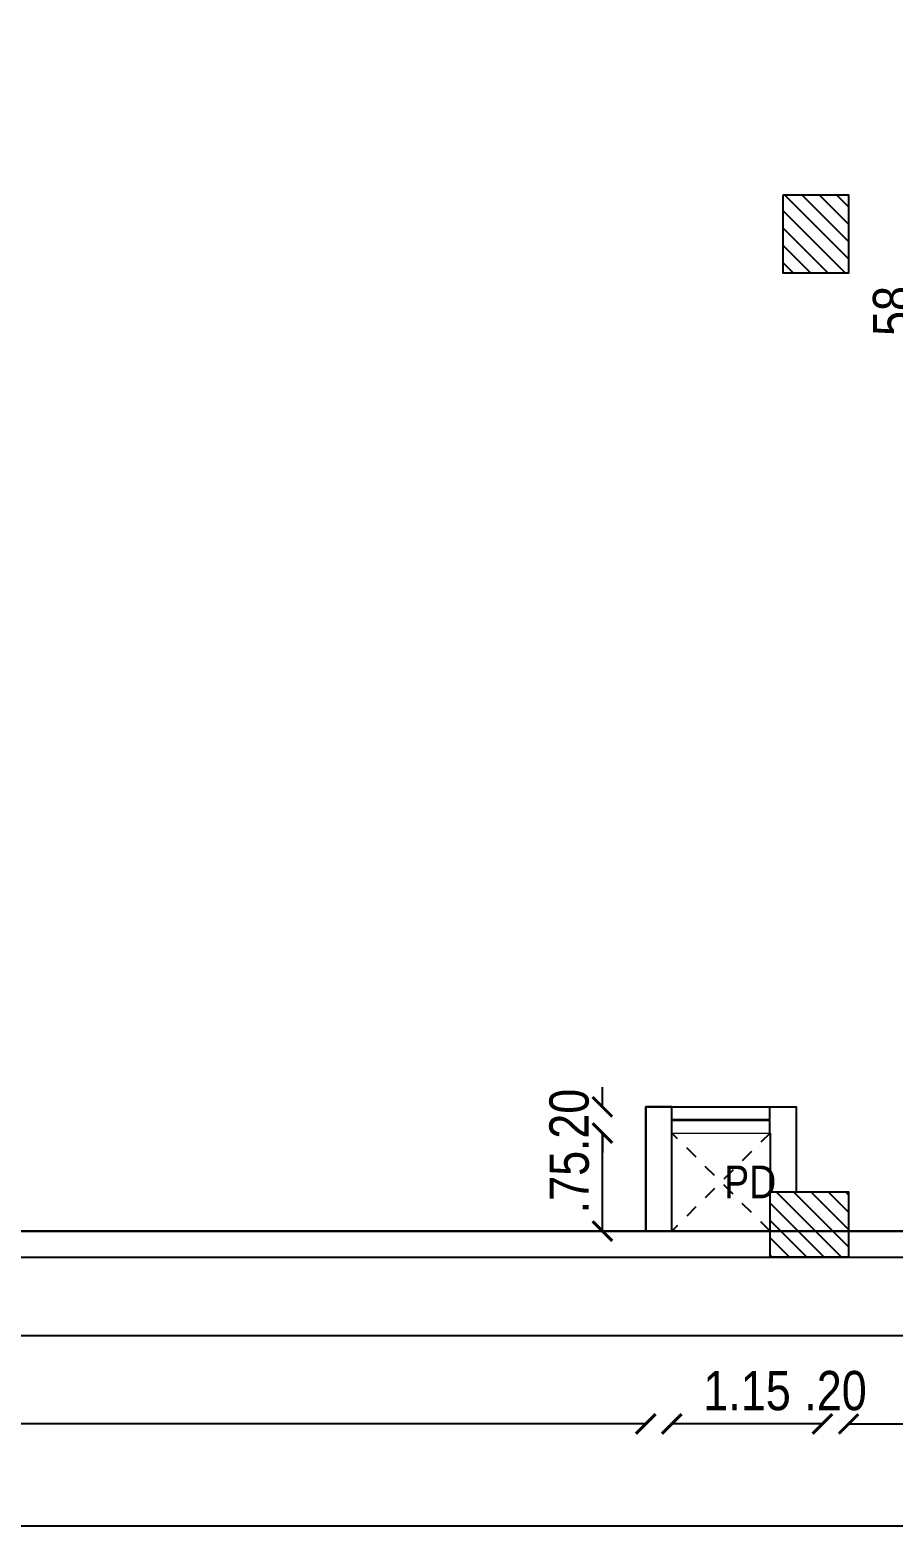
# Model space of a CAD drawing. Header units: metres. Extents: x 385023 to 385532, y 1408468 to 1408621.
# Drawn here: x 385376.85 to 385383.45, y 1408560.22 to 1408571.75 of the extents above; entities that cross this region are included whole.
import ezdxf

# ---------------------------------------------------------------- set-up
doc = ezdxf.new("R2010")
doc.units = ezdxf.units.M
doc.header["$MEASUREMENT"] = 0
doc.linetypes.add('DASHED', pattern=[0.75, 0.5, -0.25])
for name, color, linetype in [('BLK_1_FLR_1_AC_ROOM_2', 7, 'Continuous'), ('BLK_1_FLR_1_BLT_UP_AREA', 7, 'Continuous'), ('BLK_1_FLR_1_CARPET_AREA', 7, 'Continuous'), ('S-COLUMN', 6, 'Continuous'), ('S-COLUMN HATCH', 8, 'Continuous')]:
    doc.layers.add(name, color=color, linetype=linetype)
doc.layers.add('BLK_1_FLR_1_ROOF_AREA', color=7, linetype='Continuous', lineweight=25)
doc.layers.add('MEP INPUT', color=3, linetype='Continuous', lineweight=0)
doc.styles.add('RIA-AP', font='ARIALN.TTF')
doc.dimstyles.new('RIA-AP', dxfattribs={"dimtxt": 0.3, "dimasz": 0.15, "dimexe": 0, "dimexo": 1, "dimgap": 0.1, "dimtad": 1, "dimzin": 4, "dimdsep": 46, "dimtxsty": 'RIA-AP', "dimblk": 'ARCHTICK', "dimcen": 0.09, "dimse1": 1, "dimse2": 1, "dimclrd": 8, "dimclre": 8, "dimclrt": 4, "dimazin": 0, "dimtfac": 1, "dimtix": 1, "dimtofl": 0, "dimtmove": 2, "dimatfit": 3, "dimfxl": 0, "dimtolj": 1, "dimtzin": 0, "dimarcsym": 0})
pattern_1 = [(135, (375052.11474, 1409514.67969), (-0.06629126074, -0.06629126074), [])]

# ---------------------------------------------------------------- blocks, each defined once
blk = doc.blocks.new('grid')
at = {"layer": 'S-COLUMN HATCH'}
h = blk.add_hatch(dxfattribs=at)
h.set_pattern_fill('ANSI31', color=256, scale=0.75, angle=90, style=0)
h.set_pattern_definition(pattern_1)
h.paths.add_polyline_path([(391821.253, 1408539.779), (391821.253, 1408539.179), (391821.753, 1408539.179), (391821.753, 1408539.779)])
h = blk.add_hatch(dxfattribs=at)
h.set_pattern_fill('ANSI31', color=256, scale=0.75, angle=90, style=0)
h.set_pattern_definition(pattern_1)
h.paths.add_polyline_path([(391821.153, 1408532.153), (391821.153, 1408531.653), (391821.753, 1408531.653), (391821.753, 1408532.153)])
at = {"layer": 'S-COLUMN', "ltscale": 5}
for points in [[(391821.253, 1408539.779), (391821.753, 1408539.779), (391821.753, 1408539.179), (391821.253, 1408539.179)], [(391821.153, 1408532.153), (391821.753, 1408532.153), (391821.753, 1408531.653), (391821.153, 1408531.653)]]:
    blk.add_lwpolyline(points, close=True, dxfattribs=at)
blk = doc.blocks.new('A$C6B3522BB')
at = {"layer": 'MEP INPUT', "color": 2, "lineweight": 0}
blk.add_lwpolyline([(-0.01, 0.2), (-0.01, 0), (-0.76, 0), (-0.76, 0.2)], close=True, dxfattribs=at)
at = {"layer": 'MEP INPUT', "lineweight": 0, "const_width": 0.02}
blk.add_lwpolyline([(-0.01, 0.1), (-0.76, 0.1)], dxfattribs=at)
blk = doc.blocks.new('_ArchTick')
at = {"color": 0, "linetype": 'ByBlock', "const_width": 0.15}
blk.add_lwpolyline([(-0.5, -0.5), (0.5, 0.5)], dxfattribs=at)
blk = doc.blocks.new('*D300')
at = {"color": 8, "lineweight": -2}
for p, q in [((385382.909, 1408561.087), (385382.759, 1408561.087)), ((385383.109, 1408561.087), (385383.259, 1408561.087))]:
    blk.add_line(p, q, dxfattribs=at)
at = {"layer": 'Defpoints', "color": 0}
for p in [(385382.909, 1408562.963), (385383.109, 1408562.962), (385382.909, 1408561.087)]:
    blk.add_point(p, dxfattribs=at)
at = {"color": 8, "lineweight": -2, "xscale": 0.15, "yscale": 0.15, "zscale": 0.15}
blk.add_blockref('_ArchTick', (385382.909, 1408561.087), dxfattribs=at)
at = {"color": 8, "lineweight": -2, "xscale": 0.15, "yscale": 0.15, "zscale": 0.15, "rotation": 180}
blk.add_blockref('_ArchTick', (385383.109, 1408561.087), dxfattribs=at)
at = {"color": 4, "insert": (385383.009, 1408561.34), "char_height": 0.3, "attachment_point": 5, "style": 'RIA-AP'}
blk.add_mtext('\\A1;.20', dxfattribs=at)
blk = doc.blocks.new('*D301')
at = {"color": 8, "lineweight": -2}
blk.add_line((385382.909, 1408561.087), (385381.757, 1408561.087), dxfattribs=at)
at = {"layer": 'Defpoints', "color": 0}
for p in [(385382.909, 1408562.963), (385381.757, 1408562.562, -63.957), (385381.757, 1408561.087)]:
    blk.add_point(p, dxfattribs=at)
at = {"color": 8, "lineweight": -2, "xscale": 0.15, "yscale": 0.15, "zscale": 0.15, "rotation": 180}
blk.add_blockref('_ArchTick', (385381.757, 1408561.087), dxfattribs=at)
at = {"color": 8, "lineweight": -2, "xscale": 0.15, "yscale": 0.15, "zscale": 0.15}
blk.add_blockref('_ArchTick', (385382.909, 1408561.087), dxfattribs=at)
at = {"color": 4, "insert": (385382.333, 1408561.34), "char_height": 0.3, "attachment_point": 5, "style": 'RIA-AP'}
blk.add_mtext('\\A1;1.15', dxfattribs=at)
blk = doc.blocks.new('*D302')
at = {"color": 8, "lineweight": -2}
blk.add_line((385381.558, 1408561.087), (385328.336, 1408561.087), dxfattribs=at)
at = {"layer": 'Defpoints', "color": 0}
for p in [(385328.336, 1408562.762), (385381.558, 1408562.562), (385328.336, 1408561.087)]:
    blk.add_point(p, dxfattribs=at)
at = {"color": 8, "lineweight": -2, "xscale": 0.15, "yscale": 0.15, "zscale": 0.15, "rotation": 180}
blk.add_blockref('_ArchTick', (385328.336, 1408561.087), dxfattribs=at)
at = {"color": 8, "lineweight": -2, "xscale": 0.15, "yscale": 0.15, "zscale": 0.15}
blk.add_blockref('_ArchTick', (385381.558, 1408561.087), dxfattribs=at)
at = {"color": 4, "insert": (385354.947, 1408561.34), "char_height": 0.3, "attachment_point": 5, "style": 'RIA-AP'}
blk.add_mtext('\\A1;53.22', dxfattribs=at)
blk = doc.blocks.new('*D339')
at = {"color": 8, "lineweight": -2}
blk.add_line((385381.227, 1408562.562), (385381.227, 1408563.312), dxfattribs=at)
at = {"layer": 'Defpoints', "color": 0}
for p in [(385381.227, 1408563.312), (385381.758, 1408563.312), (385381.758, 1408562.562)]:
    blk.add_point(p, dxfattribs=at)
at = {"color": 8, "lineweight": -2, "xscale": 0.15, "yscale": 0.15, "zscale": 0.15}
for p, rotation in [((385381.227, 1408563.312), 90), ((385381.227, 1408562.562), 270)]:
    blk.add_blockref('_ArchTick', p, dxfattribs=dict(at, rotation=rotation))
at = {"color": 4, "insert": (385380.975, 1408562.937), "char_height": 0.3, "attachment_point": 5, "rotation": 90, "style": 'RIA-AP'}
blk.add_mtext('\\A1;.75', dxfattribs=at)
blk = doc.blocks.new('*D340')
at = {"color": 8, "lineweight": -2}
for p, q in [((385381.227, 1408563.512), (385381.227, 1408563.662)), ((385381.227, 1408563.312), (385381.227, 1408563.162))]:
    blk.add_line(p, q, dxfattribs=at)
at = {"layer": 'Defpoints', "color": 0}
for p in [(385381.227, 1408563.512), (385381.558, 1408563.512), (385381.758, 1408563.312)]:
    blk.add_point(p, dxfattribs=at)
at = {"color": 8, "lineweight": -2, "xscale": 0.15, "yscale": 0.15, "zscale": 0.15}
for p, rotation in [((385381.227, 1408563.512), 270), ((385381.227, 1408563.312), 90)]:
    blk.add_blockref('_ArchTick', p, dxfattribs=dict(at, rotation=rotation))
at = {"color": 4, "insert": (385380.974, 1408563.412), "char_height": 0.3, "attachment_point": 5, "rotation": 90, "style": 'RIA-AP'}
blk.add_mtext('\\A1;.20', dxfattribs=at)
blk = doc.blocks.new('*D404')
at = {"color": 8, "lineweight": -2}
blk.add_line((385390.408, 1408560.306), (385310.908, 1408560.306), dxfattribs=at)
at = {"layer": 'Defpoints', "color": 0}
for p in [(385310.908, 1408562.362), (385390.408, 1408562.362), (385310.908, 1408560.306)]:
    blk.add_point(p, dxfattribs=at)
at = {"color": 8, "lineweight": -2, "xscale": 0.15, "yscale": 0.15, "zscale": 0.15, "rotation": 180}
blk.add_blockref('_ArchTick', (385310.908, 1408560.306), dxfattribs=at)
at = {"color": 8, "lineweight": -2, "xscale": 0.15, "yscale": 0.15, "zscale": 0.15}
blk.add_blockref('_ArchTick', (385390.408, 1408560.306), dxfattribs=at)
at = {"color": 4, "insert": (385350.658, 1408560.559), "char_height": 0.3, "attachment_point": 5, "style": 'RIA-AP'}
blk.add_mtext('\\A1;79.50', dxfattribs=at)
blk = doc.blocks.new('*D486')
at = {"color": 8, "lineweight": -2}
blk.add_line((385383.109, 1408561.087), (385385.217, 1408561.087), dxfattribs=at)
at = {"layer": 'Defpoints', "color": 0}
for p in [(385383.109, 1408562.962), (385385.217, 1408562.562), (385385.217, 1408561.087)]:
    blk.add_point(p, dxfattribs=at)
at = {"color": 8, "lineweight": -2, "xscale": 0.15, "yscale": 0.15, "zscale": 0.15, "rotation": 180}
blk.add_blockref('_ArchTick', (385383.109, 1408561.087), dxfattribs=at)
at = {"color": 8, "lineweight": -2, "xscale": 0.15, "yscale": 0.15, "zscale": 0.15}
blk.add_blockref('_ArchTick', (385385.217, 1408561.087), dxfattribs=at)
at = {"color": 4, "insert": (385384.163, 1408561.338), "char_height": 0.3, "attachment_point": 5, "style": 'RIA-AP'}
blk.add_mtext('\\A1;2.11', dxfattribs=at)
blk = doc.blocks.new('*D499')
at = {"color": 8, "lineweight": -2}
blk.add_line((385384.066, 1408569.842), (385384.066, 1408569.262), dxfattribs=at)
at = {"layer": 'Defpoints', "color": 0}
for p in [(385384.466, 1408569.842, -191.868), (385384.066, 1408569.262), (385384.466, 1408569.262)]:
    blk.add_point(p, dxfattribs=at)
at = {"color": 8, "lineweight": -2, "xscale": 0.15, "yscale": 0.15, "zscale": 0.15}
for p, rotation in [((385384.066, 1408569.842), 90), ((385384.066, 1408569.262), 270)]:
    blk.add_blockref('_ArchTick', p, dxfattribs=dict(at, rotation=rotation))
at = {"color": 4, "insert": (385383.447, 1408569.552), "char_height": 0.3, "attachment_point": 5, "rotation": 90, "style": 'RIA-AP'}
blk.add_mtext('\\A1;.58', dxfattribs=at)

msp = doc.modelspace()

# ---------------------------------------------------------------- linework, layer by layer
at = {"color": 8, "linetype": 'DASHED', "ltscale": 0.05}
for p, q in [((385382.509, 1408563.312, 0.025), (385381.757, 1408562.562, 0.025)), ((385382.509, 1408562.562, 0.025), (385381.758, 1408563.312, 0.025))]:
    msp.add_line(p, q, dxfattribs=at)
for p, q in [((385382.509, 1408563.312, 0.025), (385382.509, 1408562.862, 0.025)), ((385381.758, 1408562.562, 0.025), (385382.908, 1408562.562, 0.025))]:
    msp.add_line(p, q)
at = {"color": 2, "ltscale": 0.2, "elevation": 0.025}
msp.add_lwpolyline([(385310.308, 1408609.362), (385391.008, 1408609.362), (385391.008, 1408561.762), (385310.308, 1408561.762)], close=True, dxfattribs=at)
at = {"elevation": 0.025}
msp.add_lwpolyline([(385310.908, 1408562.362), (385390.408, 1408562.362), (385390.408, 1408608.762), (385310.908, 1408608.762)], close=True, dxfattribs=at)
for points in [[(385381.758, 1408562.562), (385381.758, 1408563.312), (385381.758, 1408563.312), (385381.758, 1408563.512), (385381.558, 1408563.512), (385381.558, 1408562.562)], [(385382.509, 1408563.312), (385382.508, 1408563.312), (385382.508, 1408563.512), (385382.709, 1408563.512), (385382.709, 1408562.862)], [(385335.866, 1408562.562), (385385.121, 1408562.562)]]:
    msp.add_lwpolyline(points, dxfattribs=at)
at = {"layer": 'BLK_1_FLR_1_AC_ROOM_2', "color": 2, "elevation": 0.025}
msp.add_lwpolyline([(385375.999, 1408608.562), (385385.238, 1408608.562), (385385.238, 1408605.552), (385390.209, 1408605.552), (385390.208, 1408592.934), (385384.109, 1408592.934), (385384.109, 1408562.562), (385366.029, 1408562.562), (385366.029, 1408598.737), (385375.999, 1408598.737)], close=True, dxfattribs=at)
at = {"layer": 'BLK_1_FLR_1_BLT_UP_AREA', "color": 13, "elevation": 0.025}
msp.add_lwpolyline([(385310.908, 1408562.362), (385390.408, 1408562.362), (385390.408, 1408608.762), (385310.908, 1408608.762)], close=True, dxfattribs=at)
at = {"layer": 'BLK_1_FLR_1_CARPET_AREA', "color": 13, "elevation": 0.025}
msp.add_lwpolyline([(385375.999, 1408562.562), (385381.558, 1408562.562), (385381.558, 1408563.512), (385382.709, 1408563.512), (385382.709, 1408562.862), (385383.109, 1408562.862), (385383.109, 1408562.562), (385385.121, 1408562.562), (385385.121, 1408562.962), (385385.217, 1408562.962), (385385.218, 1408567.662), (385384.266, 1408567.662), (385384.266, 1408570.042), (385390.208, 1408570.042), (385390.208, 1408579.278), (385390.008, 1408579.278), (385390.008, 1408579.94), (385385.009, 1408579.94), (385385.009, 1408582.184), (385385.209, 1408582.184), (385385.209, 1408580.14), (385390.209, 1408580.14), (385390.209, 1408583.684)], dxfattribs=at)
at = {"layer": 'BLK_1_FLR_1_ROOF_AREA', "color": 54, "elevation": 0.025}
msp.add_lwpolyline([(385310.908, 1408562.362), (385390.408, 1408562.362), (385390.408, 1408608.762), (385310.908, 1408608.762)], close=True, dxfattribs=at)

# ---------------------------------------------------------------- block references
at = {"color": 7}
msp.add_blockref('grid', (-6438.644, 30.709, 0.025), dxfattribs=at)
at = {"lineweight": 0, "xscale": -1, "rotation": 180}
msp.add_blockref('A$C6B3522BB', (385382.518, 1408563.512, 0.025), dxfattribs=at)

# ---------------------------------------------------------------- texts
at = {"lineweight": -2, "insert": (385382.158, 1408562.813), "char_height": 0.25, "width": 6.36361, "attachment_point": 7, "style": 'RIA-AP'}
msp.add_mtext('PD', dxfattribs=at)

# ---------------------------------------------------------------- dimensions: what is measured, and where the dimension line sits
dim = msp.add_linear_dim(base=(385384.066, 1408569.262, 0.025), p1=(385384.466, 1408569.842, -191.842), p2=(385384.466, 1408569.262, 0.025), angle=90, dimstyle='RIA-AP')
dim.commit()
dim.dimension.update_dxf_attribs({"geometry": '*D499', "text_midpoint": (385383.447, 1408569.552, 0.025), "dimtype": 160})
for base, p1, p2, picture, middle in [((385381.227, 1408563.512, 0.025), (385381.758, 1408563.312, 0.025), (385381.558, 1408563.512, 0.025), '*D340', (385380.974, 1408563.412, 0.025)), ((385381.227, 1408563.312, 0.025), (385381.758, 1408562.562, 0.025), (385381.758, 1408563.312, 0.025), '*D339', (385380.975, 1408562.937, 0.025))]:
    dim = msp.add_linear_dim(base=base, p1=p1, p2=p2, angle=90, dimstyle='RIA-AP')
    dim.commit()
    dim.dimension.update_dxf_attribs({"geometry": picture, "text_midpoint": middle})
for base, p1, p2, picture, middle in [((385381.757, 1408561.087, 0.025), (385382.909, 1408562.963, 0.025), (385381.757, 1408562.562, -63.932), '*D301', (385382.333, 1408561.34, 0.025)), ((385382.909, 1408561.087, 0.025), (385383.109, 1408562.962, 0.025), (385382.909, 1408562.963, 0.025), '*D300', (385383.009, 1408561.34, 0.025)), ((385385.217, 1408561.087, 0.025), (385383.109, 1408562.962, 0.025), (385385.217, 1408562.562, 0.025), '*D486', (385384.163, 1408561.338, 0.025)), ((385328.336, 1408561.087, 0.025), (385381.558, 1408562.562, 0.025), (385328.336, 1408562.762, 0.025), '*D302', (385354.947, 1408561.34, 0.025)), ((385310.908, 1408560.306, 0.025), (385390.408, 1408562.362, 0.025), (385310.908, 1408562.362, 0.025), '*D404', (385350.658, 1408560.559, 0.025))]:
    dim = msp.add_linear_dim(base=base, p1=p1, p2=p2, dimstyle='RIA-AP')
    dim.commit()
    dim.dimension.update_dxf_attribs({"geometry": picture, "text_midpoint": middle})

doc.saveas('drawing.dxf')
